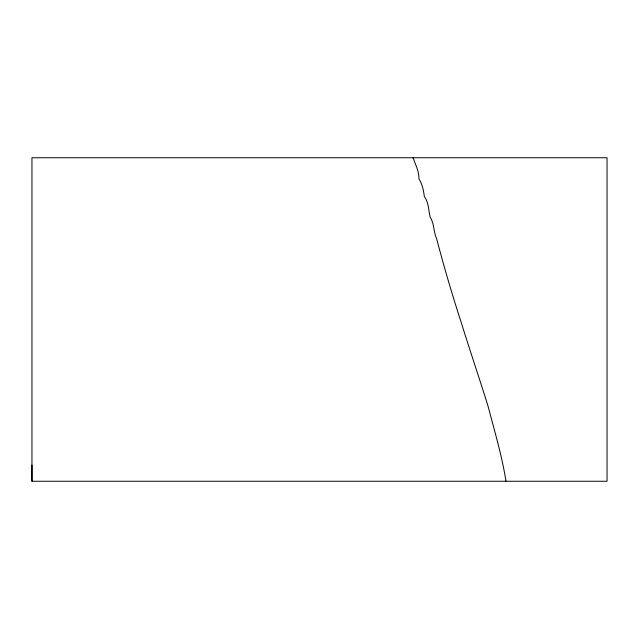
<?xml version="1.0" encoding="UTF-8"?>
<svg xmlns="http://www.w3.org/2000/svg" width="639" height="639" viewBox="0 0 639 639"><rect width="100%" height="100%" fill="white"/><g stroke="black" fill="none" stroke-linecap="round" stroke-linejoin="round"><path stroke-width="0.96" d="M31.95 481.255L31.95 157.745L607.05 157.745L607.05 481.255L31.95 481.255L31.95 465.08M413.074 157.745C415.438 164.75 419.16 171.268 418.944 178.952C422.411 184.224 423.521 190.382 424.336 196.532C428.753 202.459 428.505 210.079 430.103 217.052C434.432 223.594 433.41 231.717 436.613 238.627C443.809 266.215 451.893 293.66 460.679 320.762C469.505 349.253 479.178 377.641 487.932 405.765C494.458 430.63 501.911 455.663 506 481.255"/></g></svg>
